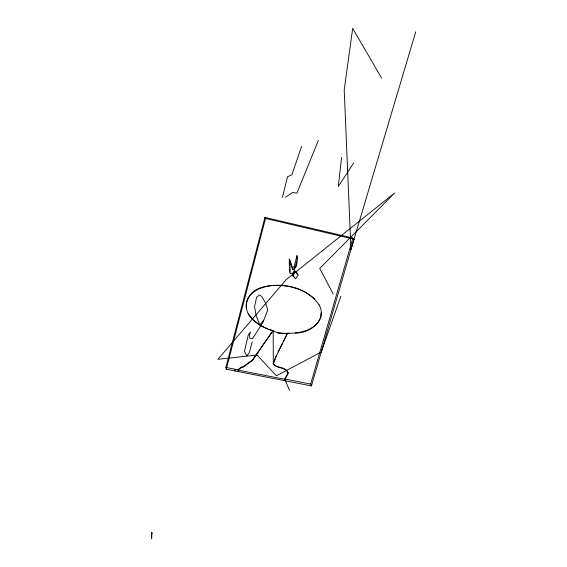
<?xml version="1.0" encoding="UTF-8"?>
<svg xmlns="http://www.w3.org/2000/svg" width="567" height="567" viewBox="0 0 567 567"><rect width="100%" height="100%" fill="white"/><g stroke="black" fill="none" stroke-linecap="round" stroke-linejoin="round"><path stroke-width="0.85" d="M151.559 538.593L151.729 532.526L151.729 538.522M246.248 307.853C244.646 294.323 259.225 286.909 270.707 285.704C286.342 284.202 303.033 288.284 314.72 299.156M320.78 317.244L321.078 312.892M341.568 157.279L338.315 186.43L353.688 162.998M296.64 258.063L296.966 255.526L294.195 266.44L292.232 268.439L292.962 269.757L296.534 266.114L297.718 256.787L293.011 276.271L295.492 278.737L298.334 275.009L295.832 272.479L290.176 273.613L289.935 260.104L292.962 269.757M292.664 273.23L292.288 274.917L294.748 277.369M282.451 197.245L287.519 176.769L291.899 174.771L301.616 146.329M225.886 367.423L264.924 217.402L352.908 238.027L353.964 239.182L311.439 385.921L226.247 369.237L225.886 367.423L237.984 369.797L241.202 367.104L242.917 366.877L252.407 360.038L273.081 330.589L268.382 329.214M252.166 341.83L249.395 352.497L246.851 355.835L244.434 351.412L248.254 335.047L250.38 331.936L249.515 335.841L249.849 338.223L252.45 338.768L263.024 322.24L267.752 309.873L265.59 303.076L261.798 296.477L259.523 295.017L256.596 297.299L254.548 306.712L256.05 315.337L259.856 325.111L263.563 320.1M226.247 369.237L265.519 218.472L264.924 217.402M311.439 385.921L310.652 384.057L352.908 238.027M415.717 31.802L350.945 249.615L344.219 89.94L352.688 28.35L381.619 78.118M340.831 296.35L321.241 352.1L276.384 375.786L257.092 355.013L217.926 359.301L286.108 279.744L394.682 192.95L319.724 268.425L333.198 293.968M276.136 355.821L273.181 363.702C277.192 368.855 285.286 366.02 288.156 372.817L284.776 378.976L310.652 384.057M289.468 390.309L284.896 379.309L288.277 373.143C285.407 366.339 277.306 369.181 273.287 364.021L276.242 356.133L287.519 333.183L289.241 333.113M318.314 140.496L296.931 193.149L292.593 192.546L285.605 197.11M278.092 351.916L282.416 343.333M283.202 341.773L287.519 333.183M320.412 317.938C316.549 327.91 305.124 331.964 295.272 332.864M284.896 379.309L238.062 370.123L241.28 367.43L242.995 367.203L252.499 360.357L273.081 330.589M293.727 271.416L295.088 271.146L297.576 273.663M319.228 305.138C307.25 286.93 281.863 281.721 261.819 287.469C246.432 291.19 240.592 309.582 253.3 320.128C259.055 325.075 265.767 329.023 273.174 330.837C280.339 335.104 289.191 332.957 297.108 333.042C310.787 332.553 327.535 319.582 319.101 304.911M277.646 332.914L287.618 333.431M265.519 218.472L353.964 239.182M267.624 328.839L260.012 325.097L253.229 319.887L248.502 313.927M294.195 266.44L294.932 267.752M291.984 267.638L289.22 258.828L289.461 272.266M237.984 369.797L238.402 371.619M234.851 369.181L235.255 371.002M273.188 330.887L273.287 364.021M151.446 533.412L151.559 532.576L151.446 533.412M151.85 532.902L151.885 533.76L151.857 532.888"/></g></svg>
